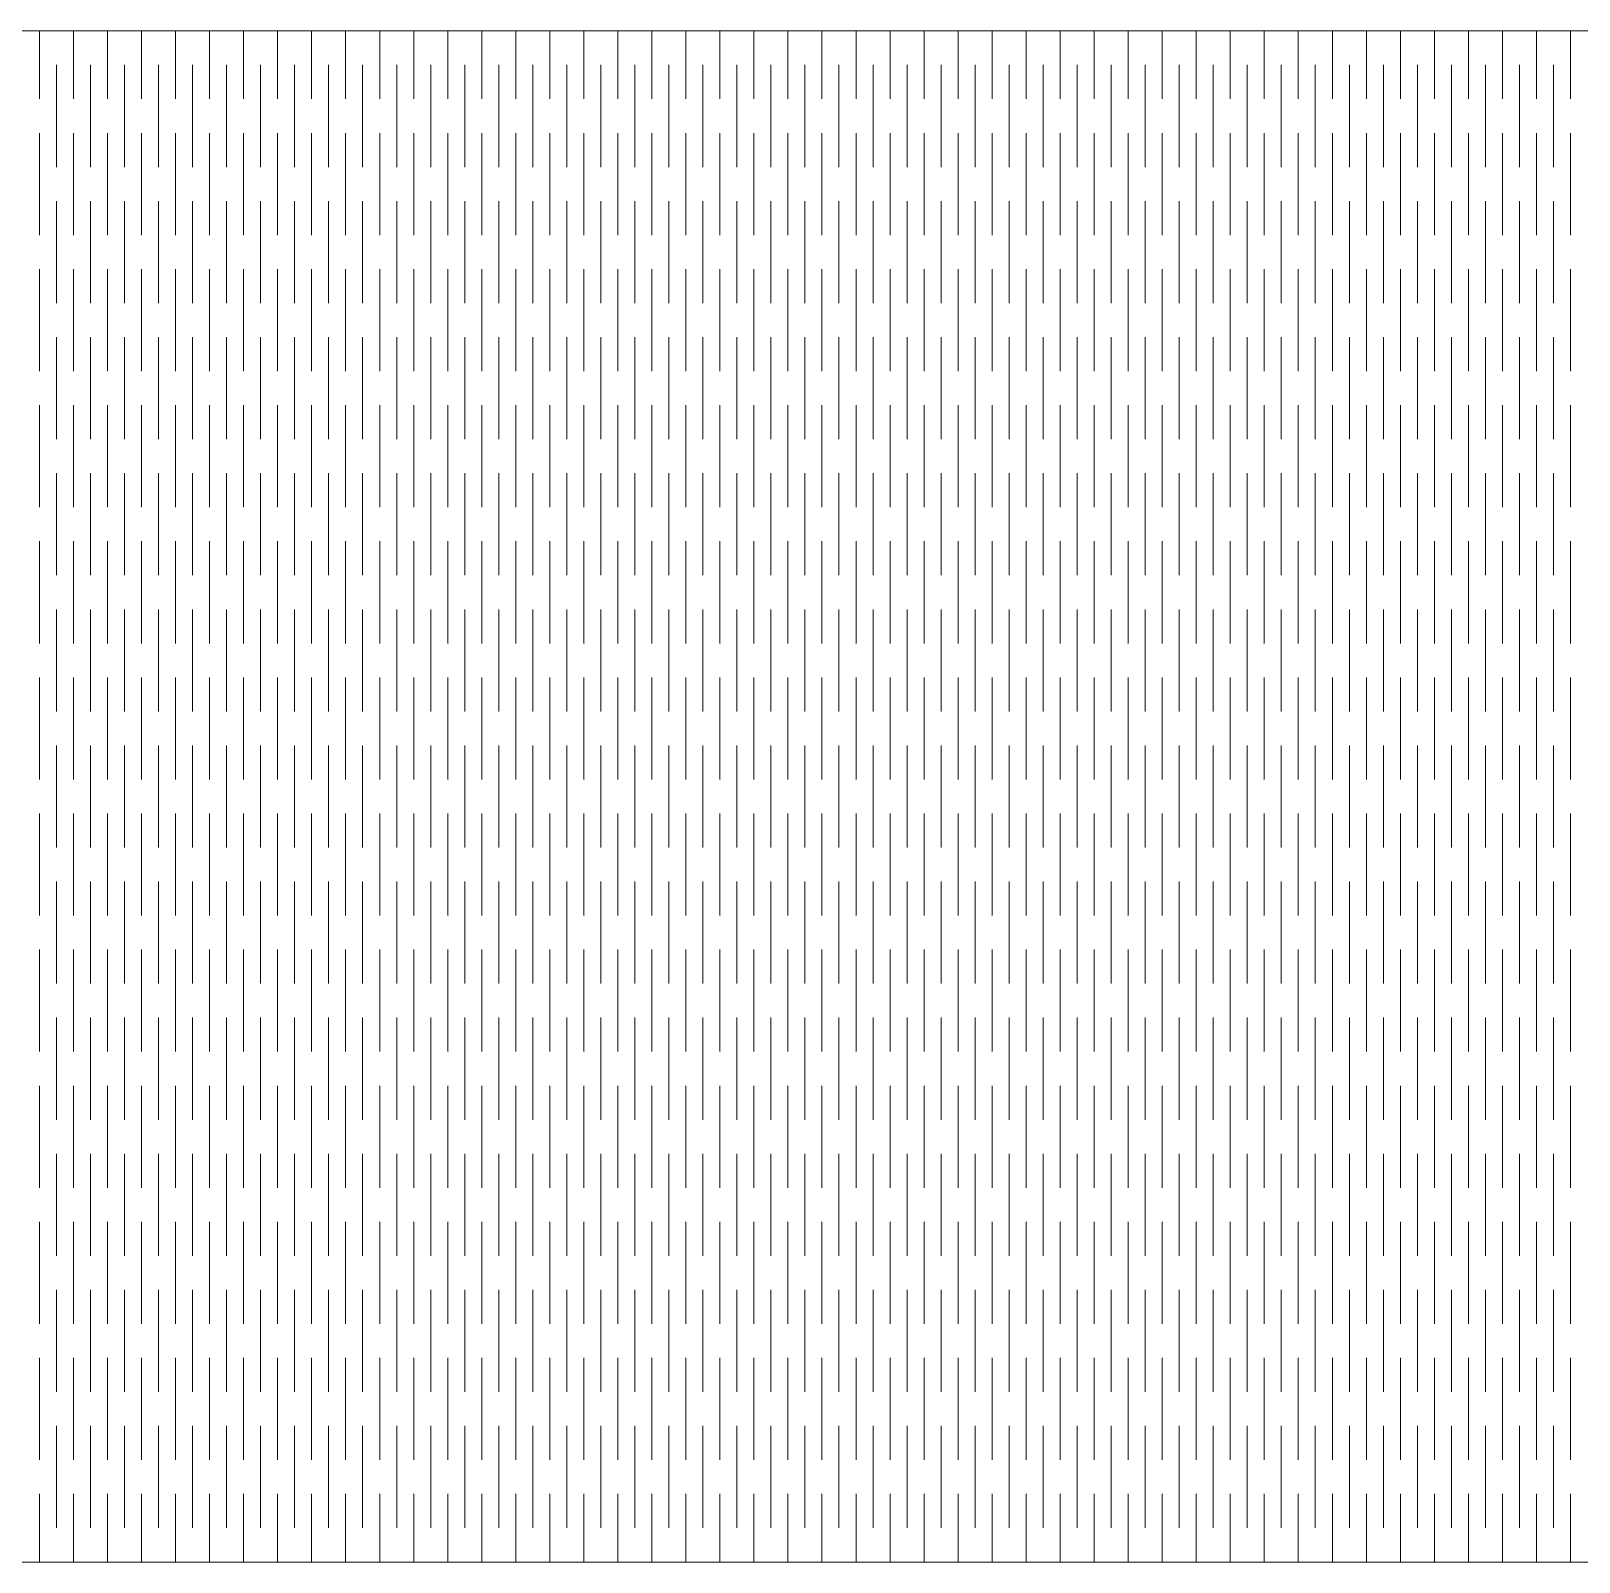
# Model space of a CAD drawing. Header units: millimetres. Extents: x 1 to 727, y 0 to 568.
# Drawn here: x 363.6 to 545.6, y 387.8 to 567.8 of the extents above; entities that cross this region are included whole.
import ezdxf

# ---------------------------------------------------------------- set-up
doc = ezdxf.new("R2010")
doc.units = ezdxf.units.MM

msp = doc.modelspace()

# ---------------------------------------------------------------- linework, layer by layer
at = {"color": 7, "linetype": 'Continuous', "lineweight": 18}
for p, q in [((198.31, 567.85), (726.96, 567.85)), ((364.63, 567.85), (364.63, 559.85)), ((368.63, 567.85), (368.63, 559.85)), ((372.63, 567.85), (372.63, 559.85)), ((376.63, 567.85), (376.63, 559.85)), ((380.63, 567.85), (380.63, 559.85)), ((384.63, 567.85), (384.63, 559.85)), ((388.63, 567.85), (388.63, 559.85)), ((392.63, 567.85), (392.63, 559.85)), ((396.63, 567.85), (396.63, 559.85)), ((400.63, 567.85), (400.63, 559.85)), ((404.63, 567.85), (404.63, 559.85)), ((408.63, 567.85), (408.63, 559.85)), ((412.63, 567.85), (412.63, 559.85)), ((416.63, 567.85), (416.63, 559.85)), ((420.63, 567.85), (420.63, 559.85)), ((424.63, 567.85), (424.63, 559.85)), ((428.63, 567.85), (428.63, 559.85)), ((432.63, 567.85), (432.63, 559.85)), ((436.63, 567.85), (436.63, 559.85)), ((440.63, 567.85), (440.63, 559.85)), ((444.63, 567.85), (444.63, 559.85)), ((448.63, 567.85), (448.63, 559.85)), ((452.63, 567.85), (452.63, 559.85)), ((456.63, 567.85), (456.63, 559.85)), ((460.63, 567.85), (460.63, 559.85)), ((464.63, 567.85), (464.63, 559.85)), ((468.63, 567.85), (468.63, 559.85)), ((472.63, 567.85), (472.63, 559.85)), ((476.63, 567.85), (476.63, 559.85)), ((480.63, 567.85), (480.63, 559.85)), ((484.63, 567.85), (484.63, 559.85)), ((488.63, 567.85), (488.63, 559.85)), ((492.63, 567.85), (492.63, 559.85)), ((496.63, 567.85), (496.63, 559.85)), ((500.63, 567.85), (500.63, 559.85)), ((504.63, 567.85), (504.63, 559.85)), ((508.63, 567.85), (508.63, 559.85)), ((512.63, 567.85), (512.63, 559.85)), ((516.63, 567.85), (516.63, 559.85)), ((520.63, 567.85), (520.63, 559.85)), ((524.63, 567.85), (524.63, 559.85)), ((528.63, 567.85), (528.63, 559.85)), ((532.63, 567.85), (532.63, 559.85)), ((536.63, 567.85), (536.63, 559.85)), ((540.63, 567.85), (540.63, 559.85)), ((544.63, 567.85), (544.63, 559.85)), ((366.63, 563.85), (366.63, 551.85)), ((370.63, 563.85), (370.63, 551.85)), ((374.63, 563.85), (374.63, 551.85)), ((378.63, 563.85), (378.63, 551.85)), ((382.63, 563.85), (382.63, 551.85)), ((386.63, 563.85), (386.63, 551.85)), ((390.63, 563.85), (390.63, 551.85)), ((394.63, 563.85), (394.63, 551.85)), ((398.63, 563.85), (398.63, 551.85)), ((402.63, 563.85), (402.63, 551.85)), ((406.63, 563.85), (406.63, 551.85)), ((410.63, 563.85), (410.63, 551.85)), ((414.63, 563.85), (414.63, 551.85)), ((418.63, 563.85), (418.63, 551.85)), ((422.63, 563.85), (422.63, 551.85)), ((426.63, 563.85), (426.63, 551.85)), ((430.63, 563.85), (430.63, 551.85)), ((434.63, 563.85), (434.63, 551.85)), ((438.63, 563.85), (438.63, 551.85)), ((442.63, 563.85), (442.63, 551.85)), ((446.63, 563.85), (446.63, 551.85)), ((450.63, 563.85), (450.63, 551.85)), ((454.63, 563.85), (454.63, 551.85)), ((458.63, 563.85), (458.63, 551.85)), ((462.63, 563.85), (462.63, 551.85)), ((466.63, 563.85), (466.63, 551.85)), ((470.63, 563.85), (470.63, 551.85)), ((474.63, 563.85), (474.63, 551.85)), ((478.63, 563.85), (478.63, 551.85)), ((482.63, 563.85), (482.63, 551.85)), ((486.63, 563.85), (486.63, 551.85)), ((490.63, 563.85), (490.63, 551.85)), ((494.63, 563.85), (494.63, 551.85)), ((498.63, 563.85), (498.63, 551.85)), ((502.63, 563.85), (502.63, 551.85)), ((506.63, 563.85), (506.63, 551.85)), ((510.63, 563.85), (510.63, 551.85)), ((514.63, 563.85), (514.63, 551.85)), ((518.63, 563.85), (518.63, 551.85)), ((522.63, 563.85), (522.63, 551.85)), ((526.63, 563.85), (526.63, 551.85)), ((530.63, 563.85), (530.63, 551.85)), ((534.63, 563.85), (534.63, 551.85)), ((538.63, 563.85), (538.63, 551.85)), ((542.63, 563.85), (542.63, 551.85)), ((364.63, 555.85), (364.63, 543.85)), ((368.63, 555.85), (368.63, 543.85)), ((372.63, 555.85), (372.63, 543.85)), ((376.63, 555.85), (376.63, 543.85)), ((380.63, 555.85), (380.63, 543.85)), ((384.63, 555.85), (384.63, 543.85)), ((388.63, 555.85), (388.63, 543.85)), ((392.63, 555.85), (392.63, 543.85)), ((396.63, 555.85), (396.63, 543.85)), ((400.63, 555.85), (400.63, 543.85)), ((404.63, 555.85), (404.63, 543.85)), ((408.63, 555.85), (408.63, 543.85)), ((412.63, 555.85), (412.63, 543.85)), ((416.63, 555.85), (416.63, 543.85)), ((420.63, 555.85), (420.63, 543.85)), ((424.63, 555.85), (424.63, 543.85)), ((428.63, 555.85), (428.63, 543.85)), ((432.63, 555.85), (432.63, 543.85)), ((436.63, 555.85), (436.63, 543.85)), ((440.63, 555.85), (440.63, 543.85)), ((444.63, 555.85), (444.63, 543.85)), ((448.63, 555.85), (448.63, 543.85)), ((452.63, 555.85), (452.63, 543.85)), ((456.63, 555.85), (456.63, 543.85)), ((460.63, 555.85), (460.63, 543.85)), ((464.63, 555.85), (464.63, 543.85)), ((468.63, 555.85), (468.63, 543.85)), ((472.63, 555.85), (472.63, 543.85)), ((476.63, 555.85), (476.63, 543.85)), ((480.63, 555.85), (480.63, 543.85)), ((484.63, 555.85), (484.63, 543.85)), ((488.63, 555.85), (488.63, 543.85)), ((492.63, 555.85), (492.63, 543.85)), ((496.63, 555.85), (496.63, 543.85)), ((500.63, 555.85), (500.63, 543.85)), ((504.63, 555.85), (504.63, 543.85)), ((508.63, 555.85), (508.63, 543.85)), ((512.63, 555.85), (512.63, 543.85)), ((516.63, 555.85), (516.63, 543.85)), ((520.63, 555.85), (520.63, 543.85)), ((524.63, 555.85), (524.63, 543.85)), ((528.63, 555.85), (528.63, 543.85)), ((532.63, 555.85), (532.63, 543.85)), ((536.63, 555.85), (536.63, 543.85)), ((540.63, 555.85), (540.63, 543.85)), ((544.63, 555.85), (544.63, 543.85)), ((366.63, 547.85), (366.63, 535.85)), ((370.63, 547.85), (370.63, 535.85)), ((374.63, 547.85), (374.63, 535.85)), ((378.63, 547.85), (378.63, 535.85)), ((382.63, 547.85), (382.63, 535.85)), ((386.63, 547.85), (386.63, 535.85)), ((390.63, 547.85), (390.63, 535.85)), ((394.63, 547.85), (394.63, 535.85)), ((398.63, 547.85), (398.63, 535.85)), ((402.63, 547.85), (402.63, 535.85)), ((406.63, 547.85), (406.63, 535.85)), ((410.63, 547.85), (410.63, 535.85)), ((414.63, 547.85), (414.63, 535.85)), ((418.63, 547.85), (418.63, 535.85)), ((422.63, 547.85), (422.63, 535.85)), ((426.63, 547.85), (426.63, 535.85)), ((430.63, 547.85), (430.63, 535.85)), ((434.63, 547.85), (434.63, 535.85)), ((438.63, 547.85), (438.63, 535.85)), ((442.63, 547.85), (442.63, 535.85)), ((446.63, 547.85), (446.63, 535.85)), ((450.63, 547.85), (450.63, 535.85)), ((454.63, 547.85), (454.63, 535.85)), ((458.63, 547.85), (458.63, 535.85)), ((462.63, 547.85), (462.63, 535.85)), ((466.63, 547.85), (466.63, 535.85)), ((470.63, 547.85), (470.63, 535.85)), ((474.63, 547.85), (474.63, 535.85)), ((478.63, 547.85), (478.63, 535.85)), ((482.63, 547.85), (482.63, 535.85)), ((486.63, 547.85), (486.63, 535.85)), ((490.63, 547.85), (490.63, 535.85)), ((494.63, 547.85), (494.63, 535.85)), ((498.63, 547.85), (498.63, 535.85)), ((502.63, 547.85), (502.63, 535.85)), ((506.63, 547.85), (506.63, 535.85)), ((510.63, 547.85), (510.63, 535.85)), ((514.63, 547.85), (514.63, 535.85)), ((518.63, 547.85), (518.63, 535.85)), ((522.63, 547.85), (522.63, 535.85)), ((526.63, 547.85), (526.63, 535.85)), ((530.63, 547.85), (530.63, 535.85)), ((534.63, 547.85), (534.63, 535.85)), ((538.63, 547.85), (538.63, 535.85)), ((542.63, 547.85), (542.63, 535.85)), ((364.63, 539.85), (364.63, 527.85)), ((368.63, 539.85), (368.63, 527.85)), ((372.63, 539.85), (372.63, 527.85)), ((376.63, 539.85), (376.63, 527.85)), ((380.63, 539.85), (380.63, 527.85)), ((384.63, 539.85), (384.63, 527.85)), ((388.63, 539.85), (388.63, 527.85)), ((392.63, 539.85), (392.63, 527.85)), ((396.63, 539.85), (396.63, 527.85)), ((400.63, 539.85), (400.63, 527.85)), ((404.63, 539.85), (404.63, 527.85)), ((408.63, 539.85), (408.63, 527.85)), ((412.63, 539.85), (412.63, 527.85)), ((416.63, 539.85), (416.63, 527.85)), ((420.63, 539.85), (420.63, 527.85)), ((424.63, 539.85), (424.63, 527.85)), ((428.63, 539.85), (428.63, 527.85)), ((432.63, 539.85), (432.63, 527.85)), ((436.63, 539.85), (436.63, 527.85)), ((440.63, 539.85), (440.63, 527.85)), ((444.63, 539.85), (444.63, 527.85)), ((448.63, 539.85), (448.63, 527.85)), ((452.63, 539.85), (452.63, 527.85)), ((456.63, 539.85), (456.63, 527.85)), ((460.63, 539.85), (460.63, 527.85)), ((464.63, 539.85), (464.63, 527.85)), ((468.63, 539.85), (468.63, 527.85)), ((472.63, 539.85), (472.63, 527.85)), ((476.63, 539.85), (476.63, 527.85)), ((480.63, 539.85), (480.63, 527.85)), ((484.63, 539.85), (484.63, 527.85)), ((488.63, 539.85), (488.63, 527.85)), ((492.63, 539.85), (492.63, 527.85)), ((496.63, 539.85), (496.63, 527.85)), ((500.63, 539.85), (500.63, 527.85)), ((504.63, 539.85), (504.63, 527.85)), ((508.63, 539.85), (508.63, 527.85)), ((512.63, 539.85), (512.63, 527.85)), ((516.63, 539.85), (516.63, 527.85)), ((520.63, 539.85), (520.63, 527.85)), ((524.63, 539.85), (524.63, 527.85)), ((528.63, 539.85), (528.63, 527.85)), ((532.63, 539.85), (532.63, 527.85)), ((536.63, 539.85), (536.63, 527.85)), ((540.63, 539.85), (540.63, 527.85)), ((544.63, 539.85), (544.63, 527.85)), ((366.63, 531.85), (366.63, 519.85)), ((370.63, 531.85), (370.63, 519.85)), ((374.63, 531.85), (374.63, 519.85)), ((378.63, 531.85), (378.63, 519.85)), ((382.63, 531.85), (382.63, 519.85)), ((386.63, 531.85), (386.63, 519.85)), ((390.63, 531.85), (390.63, 519.85)), ((394.63, 531.85), (394.63, 519.85)), ((398.63, 531.85), (398.63, 519.85)), ((402.63, 531.85), (402.63, 519.85)), ((406.63, 531.85), (406.63, 519.85)), ((410.63, 531.85), (410.63, 519.85)), ((414.63, 531.85), (414.63, 519.85)), ((418.63, 531.85), (418.63, 519.85)), ((422.63, 531.85), (422.63, 519.85)), ((426.63, 531.85), (426.63, 519.85)), ((430.63, 531.85), (430.63, 519.85)), ((434.63, 531.85), (434.63, 519.85)), ((438.63, 531.85), (438.63, 519.85)), ((442.63, 531.85), (442.63, 519.85)), ((446.63, 531.85), (446.63, 519.85)), ((450.63, 531.85), (450.63, 519.85)), ((454.63, 531.85), (454.63, 519.85)), ((458.63, 531.85), (458.63, 519.85)), ((462.63, 531.85), (462.63, 519.85)), ((466.63, 531.85), (466.63, 519.85)), ((470.63, 531.85), (470.63, 519.85)), ((474.63, 531.85), (474.63, 519.85)), ((478.63, 531.85), (478.63, 519.85)), ((482.63, 531.85), (482.63, 519.85)), ((486.63, 531.85), (486.63, 519.85)), ((490.63, 531.85), (490.63, 519.85)), ((494.63, 531.85), (494.63, 519.85)), ((498.63, 531.85), (498.63, 519.85)), ((502.63, 531.85), (502.63, 519.85)), ((506.63, 531.85), (506.63, 519.85)), ((510.63, 531.85), (510.63, 519.85)), ((514.63, 531.85), (514.63, 519.85)), ((518.63, 531.85), (518.63, 519.85)), ((522.63, 531.85), (522.63, 519.85)), ((526.63, 531.85), (526.63, 519.85)), ((530.63, 531.85), (530.63, 519.85)), ((534.63, 531.85), (534.63, 519.85)), ((538.63, 531.85), (538.63, 519.85)), ((542.63, 531.85), (542.63, 519.85)), ((364.63, 523.85), (364.63, 511.85)), ((368.63, 523.85), (368.63, 511.85)), ((372.63, 523.85), (372.63, 511.85)), ((376.63, 523.85), (376.63, 511.85)), ((380.63, 523.85), (380.63, 511.85)), ((384.63, 523.85), (384.63, 511.85)), ((388.63, 523.85), (388.63, 511.85)), ((392.63, 523.85), (392.63, 511.85)), ((396.63, 523.85), (396.63, 511.85)), ((400.63, 523.85), (400.63, 511.85)), ((404.63, 523.85), (404.63, 511.85)), ((408.63, 523.85), (408.63, 511.85)), ((412.63, 523.85), (412.63, 511.85)), ((416.63, 523.85), (416.63, 511.85)), ((420.63, 523.85), (420.63, 511.85)), ((424.63, 523.85), (424.63, 511.85)), ((428.63, 523.85), (428.63, 511.85)), ((432.63, 523.85), (432.63, 511.85)), ((436.63, 523.85), (436.63, 511.85)), ((440.63, 523.85), (440.63, 511.85)), ((444.63, 523.85), (444.63, 511.85)), ((448.63, 523.85), (448.63, 511.85)), ((452.63, 523.85), (452.63, 511.85)), ((456.63, 523.85), (456.63, 511.85)), ((460.63, 523.85), (460.63, 511.85)), ((464.63, 523.85), (464.63, 511.85)), ((468.63, 523.85), (468.63, 511.85)), ((472.63, 523.85), (472.63, 511.85)), ((476.63, 523.85), (476.63, 511.85)), ((480.63, 523.85), (480.63, 511.85)), ((484.63, 523.85), (484.63, 511.85)), ((488.63, 523.85), (488.63, 511.85)), ((492.63, 523.85), (492.63, 511.85)), ((496.63, 523.85), (496.63, 511.85)), ((500.63, 523.85), (500.63, 511.85)), ((504.63, 523.85), (504.63, 511.85)), ((508.63, 523.85), (508.63, 511.85)), ((512.63, 523.85), (512.63, 511.85)), ((516.63, 523.85), (516.63, 511.85)), ((520.63, 523.85), (520.63, 511.85)), ((524.63, 523.85), (524.63, 511.85)), ((528.63, 523.85), (528.63, 511.85)), ((532.63, 523.85), (532.63, 511.85)), ((536.63, 523.85), (536.63, 511.85)), ((540.63, 523.85), (540.63, 511.85)), ((544.63, 523.85), (544.63, 511.85)), ((366.63, 515.85), (366.63, 503.85)), ((370.63, 515.85), (370.63, 503.85)), ((374.63, 515.85), (374.63, 503.85)), ((378.63, 515.85), (378.63, 503.85)), ((382.63, 515.85), (382.63, 503.85)), ((386.63, 515.85), (386.63, 503.85)), ((390.63, 515.85), (390.63, 503.85)), ((394.63, 515.85), (394.63, 503.85)), ((398.63, 515.85), (398.63, 503.85)), ((402.63, 515.85), (402.63, 503.85)), ((406.63, 515.85), (406.63, 503.85)), ((410.63, 515.85), (410.63, 503.85)), ((414.63, 515.85), (414.63, 503.85)), ((418.63, 515.85), (418.63, 503.85)), ((422.63, 515.85), (422.63, 503.85)), ((426.63, 515.85), (426.63, 503.85)), ((430.63, 515.85), (430.63, 503.85)), ((434.63, 515.85), (434.63, 503.85)), ((438.63, 515.85), (438.63, 503.85)), ((442.63, 515.85), (442.63, 503.85)), ((446.63, 515.85), (446.63, 503.85)), ((450.63, 515.85), (450.63, 503.85)), ((454.63, 515.85), (454.63, 503.85)), ((458.63, 515.85), (458.63, 503.85)), ((462.63, 515.85), (462.63, 503.85)), ((466.63, 515.85), (466.63, 503.85)), ((470.63, 515.85), (470.63, 503.85)), ((474.63, 515.85), (474.63, 503.85)), ((478.63, 515.85), (478.63, 503.85)), ((482.63, 515.85), (482.63, 503.85)), ((486.63, 515.85), (486.63, 503.85)), ((490.63, 515.85), (490.63, 503.85)), ((494.63, 515.85), (494.63, 503.85)), ((498.63, 515.85), (498.63, 503.85)), ((502.63, 515.85), (502.63, 503.85)), ((506.63, 515.85), (506.63, 503.85)), ((510.63, 515.85), (510.63, 503.85)), ((514.63, 515.85), (514.63, 503.85)), ((518.63, 515.85), (518.63, 503.85)), ((522.63, 515.85), (522.63, 503.85)), ((526.63, 515.85), (526.63, 503.85)), ((530.63, 515.85), (530.63, 503.85)), ((534.63, 515.85), (534.63, 503.85)), ((538.63, 515.85), (538.63, 503.85)), ((542.63, 515.85), (542.63, 503.85)), ((364.63, 507.85), (364.63, 495.85)), ((368.63, 507.85), (368.63, 495.85)), ((372.63, 507.85), (372.63, 495.85)), ((376.63, 507.85), (376.63, 495.85)), ((380.63, 507.85), (380.63, 495.85)), ((384.63, 507.85), (384.63, 495.85)), ((388.63, 507.85), (388.63, 495.85)), ((392.63, 507.85), (392.63, 495.85)), ((396.63, 507.85), (396.63, 495.85)), ((400.63, 507.85), (400.63, 495.85)), ((404.63, 507.85), (404.63, 495.85)), ((408.63, 507.85), (408.63, 495.85)), ((412.63, 507.85), (412.63, 495.85)), ((416.63, 507.85), (416.63, 495.85)), ((420.63, 507.85), (420.63, 495.85)), ((424.63, 507.85), (424.63, 495.85)), ((428.63, 507.85), (428.63, 495.85)), ((432.63, 507.85), (432.63, 495.85)), ((436.63, 507.85), (436.63, 495.85)), ((440.63, 507.85), (440.63, 495.85)), ((444.63, 507.85), (444.63, 495.85)), ((448.63, 507.85), (448.63, 495.85)), ((452.63, 507.85), (452.63, 495.85)), ((456.63, 507.85), (456.63, 495.85)), ((460.63, 507.85), (460.63, 495.85)), ((464.63, 507.85), (464.63, 495.85)), ((468.63, 507.85), (468.63, 495.85)), ((472.63, 507.85), (472.63, 495.85)), ((476.63, 507.85), (476.63, 495.85)), ((480.63, 507.85), (480.63, 495.85)), ((484.63, 507.85), (484.63, 495.85)), ((488.63, 507.85), (488.63, 495.85)), ((492.63, 507.85), (492.63, 495.85)), ((496.63, 507.85), (496.63, 495.85)), ((500.63, 507.85), (500.63, 495.85)), ((504.63, 507.85), (504.63, 495.85)), ((508.63, 507.85), (508.63, 495.85)), ((512.63, 507.85), (512.63, 495.85)), ((516.63, 507.85), (516.63, 495.85)), ((520.63, 507.85), (520.63, 495.85)), ((524.63, 507.85), (524.63, 495.85)), ((528.63, 507.85), (528.63, 495.85)), ((532.63, 507.85), (532.63, 495.85)), ((536.63, 507.85), (536.63, 495.85)), ((540.63, 507.85), (540.63, 495.85)), ((544.63, 507.85), (544.63, 495.85)), ((366.63, 499.85), (366.63, 487.85)), ((370.63, 499.85), (370.63, 487.85)), ((374.63, 499.85), (374.63, 487.85)), ((378.63, 499.85), (378.63, 487.85)), ((382.63, 499.85), (382.63, 487.85)), ((386.63, 499.85), (386.63, 487.85)), ((390.63, 499.85), (390.63, 487.85)), ((394.63, 499.85), (394.63, 487.85)), ((398.63, 499.85), (398.63, 487.85)), ((402.63, 499.85), (402.63, 487.85)), ((406.63, 499.85), (406.63, 487.85)), ((410.63, 499.85), (410.63, 487.85)), ((414.63, 499.85), (414.63, 487.85)), ((418.63, 499.85), (418.63, 487.85)), ((422.63, 499.85), (422.63, 487.85)), ((426.63, 499.85), (426.63, 487.85)), ((430.63, 499.85), (430.63, 487.85)), ((434.63, 499.85), (434.63, 487.85)), ((438.63, 499.85), (438.63, 487.85)), ((442.63, 499.85), (442.63, 487.85)), ((446.63, 499.85), (446.63, 487.85)), ((450.63, 499.85), (450.63, 487.85)), ((454.63, 499.85), (454.63, 487.85)), ((458.63, 499.85), (458.63, 487.85)), ((462.63, 499.85), (462.63, 487.85)), ((466.63, 499.85), (466.63, 487.85)), ((470.63, 499.85), (470.63, 487.85)), ((474.63, 499.85), (474.63, 487.85)), ((478.63, 499.85), (478.63, 487.85)), ((482.63, 499.85), (482.63, 487.85)), ((486.63, 499.85), (486.63, 487.85)), ((490.63, 499.85), (490.63, 487.85)), ((494.63, 499.85), (494.63, 487.85)), ((498.63, 499.85), (498.63, 487.85)), ((502.63, 499.85), (502.63, 487.85)), ((506.63, 499.85), (506.63, 487.85)), ((510.63, 499.85), (510.63, 487.85)), ((514.63, 499.85), (514.63, 487.85)), ((518.63, 499.85), (518.63, 487.85)), ((522.63, 499.85), (522.63, 487.85)), ((526.63, 499.85), (526.63, 487.85)), ((530.63, 499.85), (530.63, 487.85)), ((534.63, 499.85), (534.63, 487.85)), ((538.63, 499.85), (538.63, 487.85)), ((542.63, 499.85), (542.63, 487.85)), ((364.63, 491.85), (364.63, 479.85)), ((368.63, 491.85), (368.63, 479.85)), ((372.63, 491.85), (372.63, 479.85)), ((376.63, 491.85), (376.63, 479.85)), ((380.63, 491.85), (380.63, 479.85)), ((384.63, 491.85), (384.63, 479.85)), ((388.63, 491.85), (388.63, 479.85)), ((392.63, 491.85), (392.63, 479.85)), ((396.63, 491.85), (396.63, 479.85)), ((400.63, 491.85), (400.63, 479.85)), ((404.63, 491.85), (404.63, 479.85)), ((408.63, 491.85), (408.63, 479.85)), ((412.63, 491.85), (412.63, 479.85)), ((416.63, 491.85), (416.63, 479.85)), ((420.63, 491.85), (420.63, 479.85)), ((424.63, 491.85), (424.63, 479.85)), ((428.63, 491.85), (428.63, 479.85)), ((432.63, 491.85), (432.63, 479.85)), ((436.63, 491.85), (436.63, 479.85)), ((440.63, 491.85), (440.63, 479.85)), ((444.63, 491.85), (444.63, 479.85)), ((448.63, 491.85), (448.63, 479.85)), ((452.63, 491.85), (452.63, 479.85)), ((456.63, 491.85), (456.63, 479.85)), ((460.63, 491.85), (460.63, 479.85)), ((464.63, 491.85), (464.63, 479.85)), ((468.63, 491.85), (468.63, 479.85)), ((472.63, 491.85), (472.63, 479.85)), ((476.63, 491.85), (476.63, 479.85)), ((480.63, 491.85), (480.63, 479.85)), ((484.63, 491.85), (484.63, 479.85)), ((488.63, 491.85), (488.63, 479.85)), ((492.63, 491.85), (492.63, 479.85)), ((496.63, 491.85), (496.63, 479.85)), ((500.63, 491.85), (500.63, 479.85)), ((504.63, 491.85), (504.63, 479.85)), ((508.63, 491.85), (508.63, 479.85)), ((512.63, 491.85), (512.63, 479.85)), ((516.63, 491.85), (516.63, 479.85)), ((520.63, 491.85), (520.63, 479.85)), ((524.63, 491.85), (524.63, 479.85)), ((528.63, 491.85), (528.63, 479.85)), ((532.63, 491.85), (532.63, 479.85)), ((536.63, 491.85), (536.63, 479.85)), ((540.63, 491.85), (540.63, 479.85)), ((544.63, 491.85), (544.63, 479.85)), ((366.63, 483.85), (366.63, 471.85)), ((370.63, 483.85), (370.63, 471.85)), ((374.63, 483.85), (374.63, 471.85)), ((378.63, 483.85), (378.63, 471.85)), ((382.63, 483.85), (382.63, 471.85)), ((386.63, 483.85), (386.63, 471.85)), ((390.63, 483.85), (390.63, 471.85)), ((394.63, 483.85), (394.63, 471.85)), ((398.63, 483.85), (398.63, 471.85)), ((402.63, 483.85), (402.63, 471.85)), ((406.63, 483.85), (406.63, 471.85)), ((410.63, 483.85), (410.63, 471.85)), ((414.63, 483.85), (414.63, 471.85)), ((418.63, 483.85), (418.63, 471.85)), ((422.63, 483.85), (422.63, 471.85)), ((426.63, 483.85), (426.63, 471.85)), ((430.63, 483.85), (430.63, 471.85)), ((434.63, 483.85), (434.63, 471.85)), ((438.63, 483.85), (438.63, 471.85)), ((442.63, 483.85), (442.63, 471.85)), ((446.63, 483.85), (446.63, 471.85)), ((450.63, 483.85), (450.63, 471.85)), ((454.63, 483.85), (454.63, 471.85)), ((458.63, 483.85), (458.63, 471.85)), ((462.63, 483.85), (462.63, 471.85)), ((466.63, 483.85), (466.63, 471.85)), ((470.63, 483.85), (470.63, 471.85)), ((474.63, 483.85), (474.63, 471.85)), ((478.63, 483.85), (478.63, 471.85)), ((482.63, 483.85), (482.63, 471.85)), ((486.63, 483.85), (486.63, 471.85)), ((490.63, 483.85), (490.63, 471.85)), ((494.63, 483.85), (494.63, 471.85)), ((498.63, 483.85), (498.63, 471.85)), ((502.63, 483.85), (502.63, 471.85)), ((506.63, 483.85), (506.63, 471.85)), ((510.63, 483.85), (510.63, 471.85)), ((514.63, 483.85), (514.63, 471.85)), ((518.63, 483.85), (518.63, 471.85)), ((522.63, 483.85), (522.63, 471.85)), ((526.63, 483.85), (526.63, 471.85)), ((530.63, 483.85), (530.63, 471.85)), ((534.63, 483.85), (534.63, 471.85)), ((538.63, 483.85), (538.63, 471.85)), ((542.63, 483.85), (542.63, 471.85)), ((364.63, 475.85), (364.63, 463.85)), ((368.63, 475.85), (368.63, 463.85)), ((372.63, 475.85), (372.63, 463.85)), ((376.63, 475.85), (376.63, 463.85)), ((380.63, 475.85), (380.63, 463.85)), ((384.63, 475.85), (384.63, 463.85)), ((388.63, 475.85), (388.63, 463.85)), ((392.63, 475.85), (392.63, 463.85)), ((396.63, 475.85), (396.63, 463.85)), ((400.63, 475.85), (400.63, 463.85)), ((404.63, 475.85), (404.63, 463.85)), ((408.63, 475.85), (408.63, 463.85)), ((412.63, 475.85), (412.63, 463.85)), ((416.63, 475.85), (416.63, 463.85)), ((420.63, 475.85), (420.63, 463.85)), ((424.63, 475.85), (424.63, 463.85)), ((428.63, 475.85), (428.63, 463.85)), ((432.63, 475.85), (432.63, 463.85)), ((436.63, 475.85), (436.63, 463.85)), ((440.63, 475.85), (440.63, 463.85)), ((444.63, 475.85), (444.63, 463.85)), ((448.63, 475.85), (448.63, 463.85)), ((452.63, 475.85), (452.63, 463.85)), ((456.63, 475.85), (456.63, 463.85)), ((460.63, 475.85), (460.63, 463.85)), ((464.63, 475.85), (464.63, 463.85)), ((468.63, 475.85), (468.63, 463.85)), ((472.63, 475.85), (472.63, 463.85)), ((476.63, 475.85), (476.63, 463.85)), ((480.63, 475.85), (480.63, 463.85)), ((484.63, 475.85), (484.63, 463.85)), ((488.63, 475.85), (488.63, 463.85)), ((492.63, 475.85), (492.63, 463.85)), ((496.63, 475.85), (496.63, 463.85)), ((500.63, 475.85), (500.63, 463.85)), ((504.63, 475.85), (504.63, 463.85)), ((508.63, 475.85), (508.63, 463.85)), ((512.63, 475.85), (512.63, 463.85)), ((516.63, 475.85), (516.63, 463.85)), ((520.63, 475.85), (520.63, 463.85)), ((524.63, 475.85), (524.63, 463.85)), ((528.63, 475.85), (528.63, 463.85)), ((532.63, 475.85), (532.63, 463.85)), ((536.63, 475.85), (536.63, 463.85)), ((540.63, 475.85), (540.63, 463.85)), ((544.63, 475.85), (544.63, 463.85)), ((366.63, 455.85), (366.63, 467.85)), ((370.63, 455.85), (370.63, 467.85)), ((374.63, 455.85), (374.63, 467.85)), ((378.63, 455.85), (378.63, 467.85)), ((382.63, 455.85), (382.63, 467.85)), ((386.63, 455.85), (386.63, 467.85)), ((390.63, 455.85), (390.63, 467.85)), ((394.63, 455.85), (394.63, 467.85)), ((398.63, 455.85), (398.63, 467.85)), ((402.63, 455.85), (402.63, 467.85)), ((406.63, 455.85), (406.63, 467.85)), ((410.63, 455.85), (410.63, 467.85)), ((414.63, 455.85), (414.63, 467.85)), ((418.63, 455.85), (418.63, 467.85)), ((422.63, 455.85), (422.63, 467.85)), ((426.63, 455.85), (426.63, 467.85)), ((430.63, 455.85), (430.63, 467.85)), ((434.63, 455.85), (434.63, 467.85)), ((438.63, 455.85), (438.63, 467.85)), ((442.63, 455.85), (442.63, 467.85)), ((446.63, 455.85), (446.63, 467.85)), ((450.63, 455.85), (450.63, 467.85)), ((454.63, 455.85), (454.63, 467.85)), ((458.63, 455.85), (458.63, 467.85)), ((462.63, 455.85), (462.63, 467.85)), ((466.63, 455.85), (466.63, 467.85)), ((470.63, 455.85), (470.63, 467.85)), ((474.63, 455.85), (474.63, 467.85)), ((478.63, 455.85), (478.63, 467.85)), ((482.63, 455.85), (482.63, 467.85)), ((486.63, 455.85), (486.63, 467.85)), ((490.63, 455.85), (490.63, 467.85)), ((494.63, 455.85), (494.63, 467.85)), ((498.63, 455.85), (498.63, 467.85)), ((502.63, 455.85), (502.63, 467.85)), ((506.63, 455.85), (506.63, 467.85)), ((510.63, 455.85), (510.63, 467.85)), ((514.63, 455.85), (514.63, 467.85)), ((518.63, 455.85), (518.63, 467.85)), ((522.63, 455.85), (522.63, 467.85)), ((526.63, 455.85), (526.63, 467.85)), ((530.63, 455.85), (530.63, 467.85)), ((534.63, 455.85), (534.63, 467.85)), ((538.63, 455.85), (538.63, 467.85)), ((542.63, 455.85), (542.63, 467.85)), ((364.63, 459.85), (364.63, 447.85)), ((368.63, 459.85), (368.63, 447.85)), ((372.63, 459.85), (372.63, 447.85)), ((376.63, 459.85), (376.63, 447.85)), ((380.63, 459.85), (380.63, 447.85)), ((384.63, 459.85), (384.63, 447.85)), ((388.63, 459.85), (388.63, 447.85)), ((392.63, 459.85), (392.63, 447.85)), ((396.63, 459.85), (396.63, 447.85)), ((400.63, 459.85), (400.63, 447.85)), ((404.63, 459.85), (404.63, 447.85)), ((408.63, 459.85), (408.63, 447.85)), ((412.63, 459.85), (412.63, 447.85)), ((416.63, 459.85), (416.63, 447.85)), ((420.63, 459.85), (420.63, 447.85)), ((424.63, 459.85), (424.63, 447.85)), ((428.63, 459.85), (428.63, 447.85)), ((432.63, 459.85), (432.63, 447.85)), ((436.63, 459.85), (436.63, 447.85)), ((440.63, 459.85), (440.63, 447.85)), ((444.63, 459.85), (444.63, 447.85)), ((448.63, 459.85), (448.63, 447.85)), ((452.63, 459.85), (452.63, 447.85)), ((456.63, 459.85), (456.63, 447.85)), ((460.63, 459.85), (460.63, 447.85)), ((464.63, 459.85), (464.63, 447.85)), ((468.63, 459.85), (468.63, 447.85)), ((472.63, 459.85), (472.63, 447.85)), ((476.63, 459.85), (476.63, 447.85)), ((480.63, 459.85), (480.63, 447.85)), ((484.63, 459.85), (484.63, 447.85)), ((488.63, 459.85), (488.63, 447.85)), ((492.63, 459.85), (492.63, 447.85)), ((496.63, 459.85), (496.63, 447.85)), ((500.63, 459.85), (500.63, 447.85)), ((504.63, 459.85), (504.63, 447.85)), ((508.63, 459.85), (508.63, 447.85)), ((512.63, 459.85), (512.63, 447.85)), ((516.63, 459.85), (516.63, 447.85)), ((520.63, 459.85), (520.63, 447.85)), ((524.63, 459.85), (524.63, 447.85)), ((528.63, 459.85), (528.63, 447.85)), ((532.63, 459.85), (532.63, 447.85)), ((536.63, 459.85), (536.63, 447.85)), ((540.63, 459.85), (540.63, 447.85)), ((544.63, 459.85), (544.63, 447.85)), ((366.63, 439.85), (366.63, 451.85)), ((370.63, 439.85), (370.63, 451.85)), ((374.63, 439.85), (374.63, 451.85)), ((378.63, 439.85), (378.63, 451.85)), ((382.63, 439.85), (382.63, 451.85)), ((386.63, 439.85), (386.63, 451.85)), ((390.63, 439.85), (390.63, 451.85)), ((394.63, 439.85), (394.63, 451.85)), ((398.63, 439.85), (398.63, 451.85)), ((402.63, 439.85), (402.63, 451.85)), ((406.63, 439.85), (406.63, 451.85)), ((410.63, 439.85), (410.63, 451.85)), ((414.63, 439.85), (414.63, 451.85)), ((418.63, 439.85), (418.63, 451.85)), ((422.63, 439.85), (422.63, 451.85)), ((426.63, 439.85), (426.63, 451.85)), ((430.63, 439.85), (430.63, 451.85)), ((434.63, 439.85), (434.63, 451.85)), ((438.63, 439.85), (438.63, 451.85)), ((442.63, 439.85), (442.63, 451.85)), ((446.63, 439.85), (446.63, 451.85)), ((450.63, 439.85), (450.63, 451.85)), ((454.63, 439.85), (454.63, 451.85)), ((458.63, 439.85), (458.63, 451.85)), ((462.63, 439.85), (462.63, 451.85)), ((466.63, 439.85), (466.63, 451.85)), ((470.63, 439.85), (470.63, 451.85)), ((474.63, 439.85), (474.63, 451.85)), ((478.63, 439.85), (478.63, 451.85)), ((482.63, 439.85), (482.63, 451.85)), ((486.63, 439.85), (486.63, 451.85)), ((490.63, 439.85), (490.63, 451.85)), ((494.63, 439.85), (494.63, 451.85)), ((498.63, 439.85), (498.63, 451.85)), ((502.63, 439.85), (502.63, 451.85)), ((506.63, 439.85), (506.63, 451.85)), ((510.63, 439.85), (510.63, 451.85)), ((514.63, 439.85), (514.63, 451.85)), ((518.63, 439.85), (518.63, 451.85)), ((522.63, 439.85), (522.63, 451.85)), ((526.63, 439.85), (526.63, 451.85)), ((530.63, 439.85), (530.63, 451.85)), ((534.63, 439.85), (534.63, 451.85)), ((538.63, 439.85), (538.63, 451.85)), ((542.63, 439.85), (542.63, 451.85)), ((364.63, 443.85), (364.63, 431.85)), ((368.63, 443.85), (368.63, 431.85)), ((372.63, 443.85), (372.63, 431.85)), ((376.63, 443.85), (376.63, 431.85)), ((380.63, 443.85), (380.63, 431.85)), ((384.63, 443.85), (384.63, 431.85)), ((388.63, 443.85), (388.63, 431.85)), ((392.63, 443.85), (392.63, 431.85)), ((396.63, 443.85), (396.63, 431.85)), ((400.63, 443.85), (400.63, 431.85)), ((404.63, 443.85), (404.63, 431.85)), ((408.63, 443.85), (408.63, 431.85)), ((412.63, 443.85), (412.63, 431.85)), ((416.63, 443.85), (416.63, 431.85)), ((420.63, 443.85), (420.63, 431.85)), ((424.63, 443.85), (424.63, 431.85)), ((428.63, 443.85), (428.63, 431.85)), ((432.63, 443.85), (432.63, 431.85)), ((436.63, 443.85), (436.63, 431.85)), ((440.63, 443.85), (440.63, 431.85)), ((444.63, 443.85), (444.63, 431.85)), ((448.63, 443.85), (448.63, 431.85)), ((452.63, 443.85), (452.63, 431.85)), ((456.63, 443.85), (456.63, 431.85)), ((460.63, 443.85), (460.63, 431.85)), ((464.63, 443.85), (464.63, 431.85)), ((468.63, 443.85), (468.63, 431.85)), ((472.63, 443.85), (472.63, 431.85)), ((476.63, 443.85), (476.63, 431.85)), ((480.63, 443.85), (480.63, 431.85)), ((484.63, 443.85), (484.63, 431.85)), ((488.63, 443.85), (488.63, 431.85)), ((492.63, 443.85), (492.63, 431.85)), ((496.63, 443.85), (496.63, 431.85)), ((500.63, 443.85), (500.63, 431.85)), ((504.63, 443.85), (504.63, 431.85)), ((508.63, 443.85), (508.63, 431.85)), ((512.63, 443.85), (512.63, 431.85)), ((516.63, 443.85), (516.63, 431.85)), ((520.63, 443.85), (520.63, 431.85)), ((524.63, 443.85), (524.63, 431.85)), ((528.63, 443.85), (528.63, 431.85)), ((532.63, 443.85), (532.63, 431.85)), ((536.63, 443.85), (536.63, 431.85)), ((540.63, 443.85), (540.63, 431.85)), ((544.63, 443.85), (544.63, 431.85)), ((366.63, 423.85), (366.63, 435.85)), ((370.63, 423.85), (370.63, 435.85)), ((374.63, 423.85), (374.63, 435.85)), ((378.63, 423.85), (378.63, 435.85)), ((382.63, 423.85), (382.63, 435.85)), ((386.63, 423.85), (386.63, 435.85)), ((390.63, 423.85), (390.63, 435.85)), ((394.63, 423.85), (394.63, 435.85)), ((398.63, 423.85), (398.63, 435.85)), ((402.63, 423.85), (402.63, 435.85)), ((406.63, 423.85), (406.63, 435.85)), ((410.63, 423.85), (410.63, 435.85)), ((414.63, 423.85), (414.63, 435.85)), ((418.63, 423.85), (418.63, 435.85)), ((422.63, 423.85), (422.63, 435.85)), ((426.63, 423.85), (426.63, 435.85)), ((430.63, 423.85), (430.63, 435.85)), ((434.63, 423.85), (434.63, 435.85)), ((438.63, 423.85), (438.63, 435.85)), ((442.63, 423.85), (442.63, 435.85)), ((446.63, 423.85), (446.63, 435.85)), ((450.63, 423.85), (450.63, 435.85)), ((454.63, 423.85), (454.63, 435.85)), ((458.63, 423.85), (458.63, 435.85)), ((462.63, 423.85), (462.63, 435.85)), ((466.63, 423.85), (466.63, 435.85)), ((470.63, 423.85), (470.63, 435.85)), ((474.63, 423.85), (474.63, 435.85)), ((478.63, 423.85), (478.63, 435.85)), ((482.63, 423.85), (482.63, 435.85)), ((486.63, 423.85), (486.63, 435.85)), ((490.63, 423.85), (490.63, 435.85)), ((494.63, 423.85), (494.63, 435.85)), ((498.63, 423.85), (498.63, 435.85)), ((502.63, 423.85), (502.63, 435.85)), ((506.63, 423.85), (506.63, 435.85)), ((510.63, 423.85), (510.63, 435.85)), ((514.63, 423.85), (514.63, 435.85)), ((518.63, 423.85), (518.63, 435.85)), ((522.63, 423.85), (522.63, 435.85)), ((526.63, 423.85), (526.63, 435.85)), ((530.63, 423.85), (530.63, 435.85)), ((534.63, 423.85), (534.63, 435.85)), ((538.63, 423.85), (538.63, 435.85)), ((542.63, 423.85), (542.63, 435.85)), ((364.63, 427.85), (364.63, 415.85)), ((368.63, 427.85), (368.63, 415.85)), ((372.63, 427.85), (372.63, 415.85)), ((376.63, 427.85), (376.63, 415.85)), ((380.63, 427.85), (380.63, 415.85)), ((384.63, 427.85), (384.63, 415.85)), ((388.63, 427.85), (388.63, 415.85)), ((392.63, 427.85), (392.63, 415.85)), ((396.63, 427.85), (396.63, 415.85)), ((400.63, 427.85), (400.63, 415.85)), ((404.63, 427.85), (404.63, 415.85)), ((408.63, 427.85), (408.63, 415.85)), ((412.63, 427.85), (412.63, 415.85)), ((416.63, 427.85), (416.63, 415.85)), ((420.63, 427.85), (420.63, 415.85)), ((424.63, 427.85), (424.63, 415.85)), ((428.63, 427.85), (428.63, 415.85)), ((432.63, 427.85), (432.63, 415.85)), ((436.63, 427.85), (436.63, 415.85)), ((440.63, 427.85), (440.63, 415.85)), ((444.63, 427.85), (444.63, 415.85)), ((448.63, 427.85), (448.63, 415.85)), ((452.63, 427.85), (452.63, 415.85)), ((456.63, 427.85), (456.63, 415.85)), ((460.63, 427.85), (460.63, 415.85)), ((464.63, 427.85), (464.63, 415.85)), ((468.63, 427.85), (468.63, 415.85)), ((472.63, 427.85), (472.63, 415.85)), ((476.63, 427.85), (476.63, 415.85)), ((480.63, 427.85), (480.63, 415.85)), ((484.63, 427.85), (484.63, 415.85)), ((488.63, 427.85), (488.63, 415.85)), ((492.63, 427.85), (492.63, 415.85)), ((496.63, 427.85), (496.63, 415.85)), ((500.63, 427.85), (500.63, 415.85)), ((504.63, 427.85), (504.63, 415.85)), ((508.63, 427.85), (508.63, 415.85)), ((512.63, 427.85), (512.63, 415.85)), ((516.63, 427.85), (516.63, 415.85)), ((520.63, 427.85), (520.63, 415.85)), ((524.63, 427.85), (524.63, 415.85)), ((528.63, 427.85), (528.63, 415.85)), ((532.63, 427.85), (532.63, 415.85)), ((536.63, 427.85), (536.63, 415.85)), ((540.63, 427.85), (540.63, 415.85)), ((544.63, 427.85), (544.63, 415.85)), ((366.63, 407.85), (366.63, 419.85)), ((370.63, 407.85), (370.63, 419.85)), ((374.63, 407.85), (374.63, 419.85)), ((378.63, 407.85), (378.63, 419.85)), ((382.63, 407.85), (382.63, 419.85)), ((386.63, 407.85), (386.63, 419.85)), ((390.63, 407.85), (390.63, 419.85)), ((394.63, 407.85), (394.63, 419.85)), ((398.63, 407.85), (398.63, 419.85)), ((402.63, 407.85), (402.63, 419.85)), ((406.63, 407.85), (406.63, 419.85)), ((410.63, 407.85), (410.63, 419.85)), ((414.63, 407.85), (414.63, 419.85)), ((418.63, 407.85), (418.63, 419.85)), ((422.63, 407.85), (422.63, 419.85)), ((426.63, 407.85), (426.63, 419.85)), ((430.63, 407.85), (430.63, 419.85)), ((434.63, 407.85), (434.63, 419.85)), ((438.63, 407.85), (438.63, 419.85)), ((442.63, 407.85), (442.63, 419.85)), ((446.63, 407.85), (446.63, 419.85)), ((450.63, 407.85), (450.63, 419.85)), ((454.63, 407.85), (454.63, 419.85)), ((458.63, 407.85), (458.63, 419.85)), ((462.63, 407.85), (462.63, 419.85)), ((466.63, 407.85), (466.63, 419.85)), ((470.63, 407.85), (470.63, 419.85)), ((474.63, 407.85), (474.63, 419.85)), ((478.63, 407.85), (478.63, 419.85)), ((482.63, 407.85), (482.63, 419.85)), ((486.63, 407.85), (486.63, 419.85)), ((490.63, 407.85), (490.63, 419.85)), ((494.63, 407.85), (494.63, 419.85)), ((498.63, 407.85), (498.63, 419.85)), ((502.63, 407.85), (502.63, 419.85)), ((506.63, 407.85), (506.63, 419.85)), ((510.63, 407.85), (510.63, 419.85)), ((514.63, 407.85), (514.63, 419.85)), ((518.63, 407.85), (518.63, 419.85)), ((522.63, 407.85), (522.63, 419.85)), ((526.63, 407.85), (526.63, 419.85)), ((530.63, 407.85), (530.63, 419.85)), ((534.63, 407.85), (534.63, 419.85)), ((538.63, 407.85), (538.63, 419.85)), ((542.63, 407.85), (542.63, 419.85)), ((364.63, 411.85), (364.63, 399.85)), ((368.63, 411.85), (368.63, 399.85)), ((372.63, 411.85), (372.63, 399.85)), ((376.63, 411.85), (376.63, 399.85)), ((380.63, 411.85), (380.63, 399.85)), ((384.63, 411.85), (384.63, 399.85)), ((388.63, 411.85), (388.63, 399.85)), ((392.63, 411.85), (392.63, 399.85)), ((396.63, 411.85), (396.63, 399.85)), ((400.63, 411.85), (400.63, 399.85)), ((404.63, 411.85), (404.63, 399.85)), ((408.63, 411.85), (408.63, 399.85)), ((412.63, 411.85), (412.63, 399.85)), ((416.63, 411.85), (416.63, 399.85)), ((420.63, 411.85), (420.63, 399.85)), ((424.63, 411.85), (424.63, 399.85)), ((428.63, 411.85), (428.63, 399.85)), ((432.63, 411.85), (432.63, 399.85)), ((436.63, 411.85), (436.63, 399.85)), ((440.63, 411.85), (440.63, 399.85)), ((444.63, 411.85), (444.63, 399.85)), ((448.63, 411.85), (448.63, 399.85)), ((452.63, 411.85), (452.63, 399.85)), ((456.63, 411.85), (456.63, 399.85)), ((460.63, 411.85), (460.63, 399.85)), ((464.63, 411.85), (464.63, 399.85)), ((468.63, 411.85), (468.63, 399.85)), ((472.63, 411.85), (472.63, 399.85)), ((476.63, 411.85), (476.63, 399.85)), ((480.63, 411.85), (480.63, 399.85)), ((484.63, 411.85), (484.63, 399.85)), ((488.63, 411.85), (488.63, 399.85)), ((492.63, 411.85), (492.63, 399.85)), ((496.63, 411.85), (496.63, 399.85)), ((500.63, 411.85), (500.63, 399.85)), ((504.63, 411.85), (504.63, 399.85)), ((508.63, 411.85), (508.63, 399.85)), ((512.63, 411.85), (512.63, 399.85)), ((516.63, 411.85), (516.63, 399.85)), ((520.63, 411.85), (520.63, 399.85)), ((524.63, 411.85), (524.63, 399.85)), ((528.63, 411.85), (528.63, 399.85)), ((532.63, 411.85), (532.63, 399.85)), ((536.63, 411.85), (536.63, 399.85)), ((540.63, 411.85), (540.63, 399.85)), ((544.63, 411.85), (544.63, 399.85)), ((366.63, 391.85), (366.63, 403.85)), ((370.63, 391.85), (370.63, 403.85)), ((374.63, 391.85), (374.63, 403.85)), ((378.63, 391.85), (378.63, 403.85)), ((382.63, 391.85), (382.63, 403.85)), ((386.63, 391.85), (386.63, 403.85)), ((390.63, 391.85), (390.63, 403.85)), ((394.63, 391.85), (394.63, 403.85)), ((398.63, 391.85), (398.63, 403.85)), ((402.63, 391.85), (402.63, 403.85)), ((406.63, 391.85), (406.63, 403.85)), ((410.63, 391.85), (410.63, 403.85)), ((414.63, 391.85), (414.63, 403.85)), ((418.63, 391.85), (418.63, 403.85)), ((422.63, 391.85), (422.63, 403.85)), ((426.63, 391.85), (426.63, 403.85)), ((430.63, 391.85), (430.63, 403.85)), ((434.63, 391.85), (434.63, 403.85)), ((438.63, 391.85), (438.63, 403.85)), ((442.63, 391.85), (442.63, 403.85)), ((446.63, 391.85), (446.63, 403.85)), ((450.63, 391.85), (450.63, 403.85)), ((454.63, 391.85), (454.63, 403.85)), ((458.63, 391.85), (458.63, 403.85)), ((462.63, 391.85), (462.63, 403.85)), ((466.63, 391.85), (466.63, 403.85)), ((470.63, 391.85), (470.63, 403.85)), ((474.63, 391.85), (474.63, 403.85)), ((478.63, 391.85), (478.63, 403.85)), ((482.63, 391.85), (482.63, 403.85)), ((486.63, 391.85), (486.63, 403.85)), ((490.63, 391.85), (490.63, 403.85)), ((494.63, 391.85), (494.63, 403.85)), ((498.63, 391.85), (498.63, 403.85)), ((502.63, 391.85), (502.63, 403.85)), ((506.63, 391.85), (506.63, 403.85)), ((510.63, 391.85), (510.63, 403.85)), ((514.63, 391.85), (514.63, 403.85)), ((518.63, 391.85), (518.63, 403.85)), ((522.63, 391.85), (522.63, 403.85)), ((526.63, 391.85), (526.63, 403.85)), ((530.63, 391.85), (530.63, 403.85)), ((534.63, 391.85), (534.63, 403.85)), ((538.63, 391.85), (538.63, 403.85)), ((542.63, 391.85), (542.63, 403.85)), ((364.63, 395.85), (364.63, 387.85)), ((368.63, 395.85), (368.63, 387.85)), ((372.63, 395.85), (372.63, 387.85)), ((376.63, 395.85), (376.63, 387.85)), ((380.63, 395.85), (380.63, 387.85)), ((384.63, 395.85), (384.63, 387.85)), ((388.63, 395.85), (388.63, 387.85)), ((392.63, 395.85), (392.63, 387.85)), ((396.63, 395.85), (396.63, 387.85)), ((400.63, 395.85), (400.63, 387.85)), ((404.63, 395.85), (404.63, 387.85)), ((408.63, 395.85), (408.63, 387.85)), ((412.63, 395.85), (412.63, 387.85)), ((416.63, 395.85), (416.63, 387.85)), ((420.63, 395.85), (420.63, 387.85)), ((424.63, 395.85), (424.63, 387.85)), ((428.63, 395.85), (428.63, 387.85)), ((432.63, 395.85), (432.63, 387.85)), ((436.63, 395.85), (436.63, 387.85)), ((440.63, 395.85), (440.63, 387.85)), ((444.63, 395.85), (444.63, 387.85)), ((448.63, 395.85), (448.63, 387.85)), ((452.63, 395.85), (452.63, 387.85)), ((456.63, 395.85), (456.63, 387.85)), ((460.63, 395.85), (460.63, 387.85)), ((464.63, 395.85), (464.63, 387.85)), ((468.63, 395.85), (468.63, 387.85)), ((472.63, 395.85), (472.63, 387.85)), ((476.63, 395.85), (476.63, 387.85)), ((480.63, 395.85), (480.63, 387.85)), ((484.63, 395.85), (484.63, 387.85)), ((488.63, 395.85), (488.63, 387.85)), ((492.63, 395.85), (492.63, 387.85)), ((496.63, 395.85), (496.63, 387.85)), ((500.63, 395.85), (500.63, 387.85)), ((504.63, 395.85), (504.63, 387.85)), ((508.63, 395.85), (508.63, 387.85)), ((512.63, 395.85), (512.63, 387.85)), ((516.63, 395.85), (516.63, 387.85)), ((520.63, 395.85), (520.63, 387.85)), ((524.63, 395.85), (524.63, 387.85)), ((528.63, 395.85), (528.63, 387.85)), ((532.63, 395.85), (532.63, 387.85)), ((536.63, 395.85), (536.63, 387.85)), ((540.63, 395.85), (540.63, 387.85)), ((544.63, 395.85), (544.63, 387.85)), ((726.96, 387.85), (198.31, 387.85))]:
    msp.add_line(p, q, dxfattribs=at)

doc.saveas('drawing.dxf')
